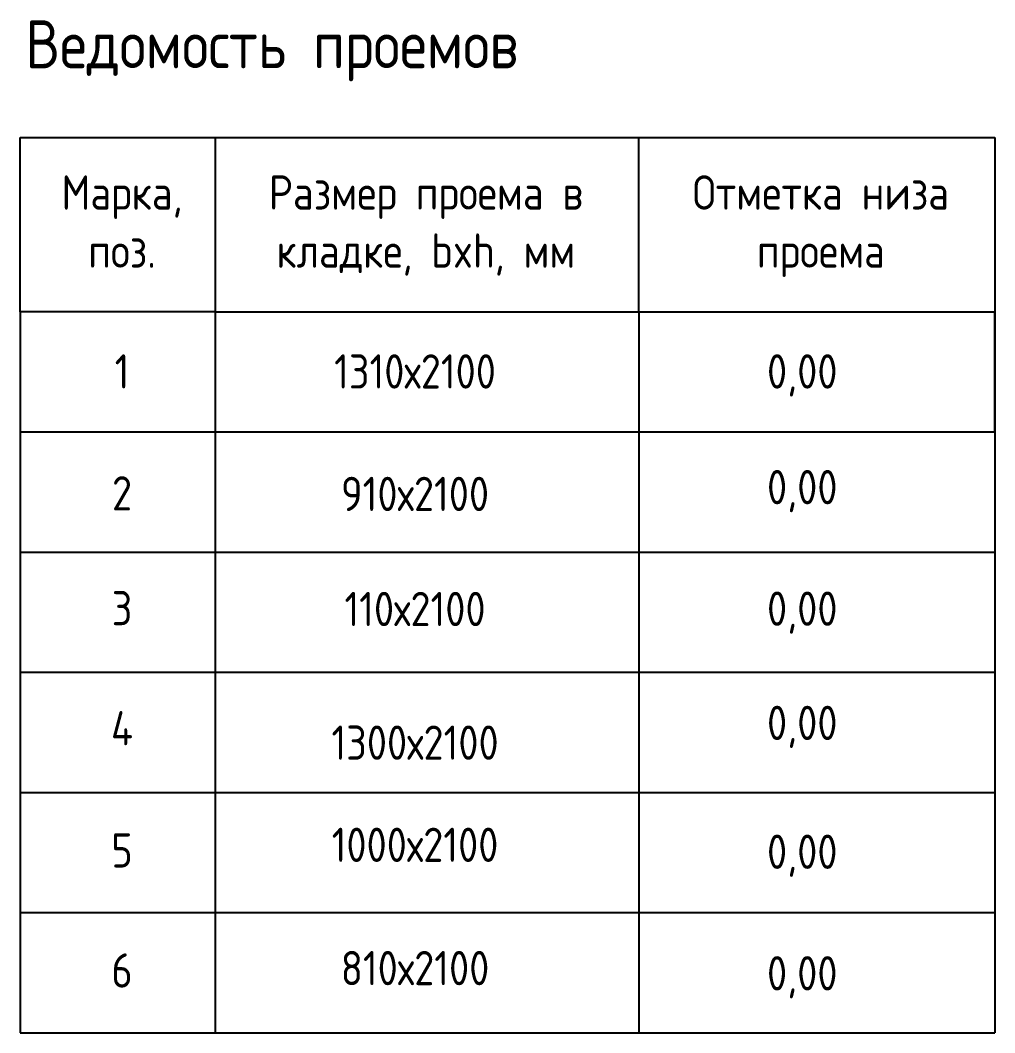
# Model space of a CAD drawing. Header units: millimetres. Extents: x -3689 to 3021565, y -698052 to -604547.
# Drawn here: x 2713348 to 2717158, y -659403 to -655447 of the extents above; entities that cross this region are included whole.
import ezdxf

# ---------------------------------------------------------------- set-up
doc = ezdxf.new("R2010")
doc.units = ezdxf.units.MM
doc.layers.add('Аннотация', color=7, linetype='Continuous', lineweight=20)
doc.layers.add('размеры дв проемов', color=7, linetype='Continuous')
doc.styles.add('GOST Common', font='GOST_Common.ttf', dxfattribs={"width": 0.9, "height": 350})

msp = doc.modelspace()

# ---------------------------------------------------------------- linework, layer by layer
at = {"layer": 'размеры дв проемов', "ltscale": 18}
for p, q in [((2714109.893, -655904.2538), (2716116.1615, -655904.2538)), ((2715765.9121, -656585.4204), (2715765.9121, -655904.2538)), ((2716116.1615, -655904.2538), (2717157.8422, -655904.2538)), ((2717157.8422, -655904.2538), (2717157.8422, -656585.4204)), ((2713348.3387, -656585.4204), (2713348.3387, -657054.9655)), ((2714109.893, -656585.4204), (2717157.8422, -656585.4204)), ((2714109.893, -656585.4204), (2714109.893, -659402.6909)), ((2715765.9121, -656585.4204), (2715765.9121, -659402.6909)), ((2717157.8422, -657054.9655), (2717157.8422, -656585.4204)), ((2717157.8422, -656585.4204), (2717157.8422, -659402.6909)), ((2713348.3387, -657054.9655), (2717157.8422, -657054.9655)), ((2713348.3387, -657054.9655), (2713348.3387, -657524.5106)), ((2713348.3387, -657524.5106), (2717157.8422, -657524.5106)), ((2713348.3387, -657524.5106), (2713348.3387, -657994.0557)), ((2713348.3387, -657994.0557), (2717157.8422, -657994.0557)), ((2713348.3387, -657994.0557), (2713348.3387, -658463.6007)), ((2713348.3387, -658463.6007), (2717157.8422, -658463.6007)), ((2713348.3387, -658463.6007), (2713348.3387, -658933.1458)), ((2713348.3387, -658933.1458), (2717157.8422, -658933.1458)), ((2713348.3387, -658933.1458), (2713348.3387, -659402.6909)), ((2713348.3387, -659402.6909), (2717157.8422, -659402.6909))]:
    msp.add_line(p, q, dxfattribs=at)
msp.add_lwpolyline([(2713348.3387, -655904.2538), (2714109.893, -655904.2538), (2714109.893, -656585.4204), (2713348.3387, -656585.4204)], close=True, dxfattribs=at)

# ---------------------------------------------------------------- texts
at = {"layer": 'Аннотация', "insert": (2713368.4469, -655446.702), "char_height": 187.518879, "width": 5382.620315, "attachment_point": 1, "style": 'GOST Common'}
msp.add_mtext('{\\fGOST Common|b1|i0|c204|p34;Ведомость проемов}', dxfattribs=at)
at = {"layer": 'Аннотация', "ltscale": 200, "attachment_point": 2, "line_spacing_factor": 1.016, "style": 'GOST Common'}
for s, insert, char_height, width in [('Марка,\\Pпоз.', (2713746.2168, -656052.6989), 133.94206, 1066.125194), ('\\pxtc0;Размер проема в кладке, bxh, мм', (2714933.9624, -656052.6989), 133.942057, 1806.719971), ('\\pxtc0;Отметка низа проема', (2716478.0315, -656052.6989), 133.942057, 1240.794182), ('1', (2713746.2168, -656751.8233), 133.9421, 1066.125194), ('1310х2100', (2714891.6413, -656751.8233), 133.94206, 1066.125194), ('0,00', (2716405.3632, -656751.8233), 133.94206, 1066.125194), ('2', (2713746.2168, -657228.1701), 133.9421, 1066.125194), ('0,00', (2716405.3632, -657203.8257), 133.94206, 1066.125194), ('910х2100', (2714891.6413, -657230.3257), 133.94206, 1066.125194), ('3', (2713746.2168, -657676.7617), 133.9421, 1066.125194), ('110х2100', (2714891.6413, -657680.0172), 133.94206, 1066.125194), ('0,00', (2716405.3632, -657678.7144), 133.94206, 1066.125194), ('0,00', (2716405.3632, -658124.9953), 133.94206, 1066.125194), ('4', (2713746.2168, -658145.7946), 133.9421, 1066.125194), ('1300х2100', (2714891.6413, -658202.2212), 133.94206, 1066.125194), ('1000х2100', (2714891.6413, -658601.408), 133.94206, 1066.125194), ('5', (2713746.2168, -658623.256), 133.9421, 1066.125194), ('0,00', (2716405.3632, -658628.4917), 133.94206, 1066.125194), ('810х2100', (2714891.6413, -659083.0902), 133.94206, 1066.125194), ('6', (2713746.2168, -659092.3848), 133.9421, 1066.125194), ('0,00', (2716405.3632, -659103.3804), 133.94206, 1066.125194)]:
    msp.add_mtext(s, dxfattribs=dict(at, insert=insert, char_height=char_height, width=width))

doc.saveas('drawing.dxf')
